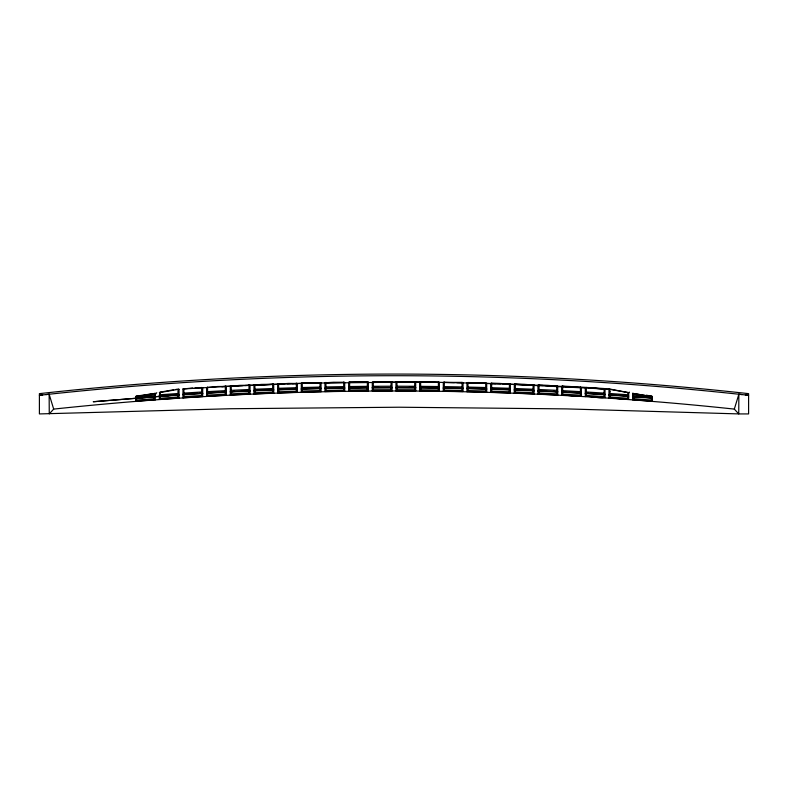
<?xml version="1.0" encoding="UTF-8"?>
<svg xmlns="http://www.w3.org/2000/svg" width="788" height="788" viewBox="0 0 788 788"><rect width="100%" height="100%" fill="white"/><g stroke="black" fill="none" stroke-linecap="round" stroke-linejoin="round"><path stroke-width="1.18" d="M137.664 397.516L135.644 398.275L135.644 401.259L155.364 399.723L154.842 396.482M135.644 397.92L136.176 396.128L155.364 393.35L155.364 396.394L135.644 397.92L136.531 396.394A1.3 0.492 -4 0 0 136.186 396.128M154.31 396.748L154.31 398.698L155.364 399.723M155.364 396.394L154.33 394.601M171.321 395.005L177.989 394.542L179.034 395.064L179.034 398.038L159.314 399.427L159.314 396.453L162.446 395.635M179.034 394.709C177.546 393.872 177.586 389.173 179.034 389.233L179.034 394.709L159.314 396.098L159.856 392.188L173.764 389.735M160.22 395.793L160.22 398.265L159.314 399.427M160.23 394.67L160.151 393.271M177.989 394.542L177.98 397.014L179.034 398.038M199.433 393.173L202.693 393.567L202.693 396.541L182.974 397.782L182.974 394.798L183.899 394.148L192.774 393.576M195 387.824L202.693 387.735L202.693 393.212L182.974 394.453L182.974 388.976L192.784 387.962M183.899 394.148L183.899 396.62L182.974 397.782M182.974 394.453L183.899 393.104L183.899 388.848M201.659 393.035L201.659 395.507L202.693 396.541M202.693 393.212L201.659 391.991L201.659 387.42M206.643 396.305L206.643 393.33L207.569 392.68L207.569 395.152L206.643 396.305L226.363 395.212L226.363 392.237L223.112 391.823M206.643 392.976L206.643 387.509L217.567 386.504L226.363 386.416L226.363 391.882L206.643 392.976L207.569 391.636L207.579 387.066M226.363 395.212L225.329 394.167L225.329 391.705M226.363 391.882L225.329 390.651L225.338 386.09M242.34 390.848L248.998 390.543L250.032 391.084L250.032 394.059L230.313 395.005L230.313 392.03L234.578 391.232M230.313 391.685L230.313 386.209L240.123 385.342L250.032 385.263L250.032 390.74L230.313 391.685L231.248 390.346L231.248 385.785M230.313 395.005L231.239 393.862L231.248 391.4M250.032 394.059L248.998 393.015L248.998 390.543M250.032 390.74L249.008 389.499L249.008 384.928M273.692 393.084L272.678 392.03L272.678 389.558L273.692 390.109L273.692 393.084L253.972 393.882L253.972 390.907L254.918 390.277M253.972 390.562L253.972 385.096L261.577 384.386L273.692 384.288L273.692 389.764L253.972 390.562L254.918 389.233L254.918 384.672M253.972 393.882L254.918 392.749L254.918 390.493M273.692 389.764L272.678 388.514L272.678 383.953M297.362 392.286L296.347 391.212L296.347 388.75L297.362 389.311L297.362 392.286L277.642 392.936L277.642 389.961L278.597 389.341M277.642 389.617L277.642 384.15L288.585 383.392L297.362 383.49L297.362 388.957L277.642 389.617L278.597 388.297L278.597 383.736M277.642 392.936L278.588 391.803L278.588 389.656M297.362 388.957L296.347 387.706L296.347 383.145M301.311 392.168L301.311 389.193L302.267 388.573L310.029 388.366L320.026 388.12L321.031 388.681L321.031 391.656L301.311 392.168L302.267 391.045L302.267 388.573M301.311 388.839L301.311 383.372L311.142 382.732L321.031 382.869L321.031 388.336L301.311 388.839L302.267 387.529L302.267 382.968M321.031 391.656L320.017 390.582L320.026 388.12M321.031 388.336L320.026 387.075L320.026 382.515M340.367 387.716L344.691 388.228L344.691 391.203L324.971 391.567L324.971 388.592L325.818 388.06M324.971 388.248L324.971 382.781L333.708 382.229L344.691 382.416L344.691 387.883L324.971 388.248L325.936 386.947L325.936 382.377M324.971 391.567L325.936 390.454L325.936 388.09M344.691 391.203L343.696 390.129L343.696 387.657M344.691 387.883L343.696 386.613L343.696 382.052M348.641 391.144L348.641 388.179L349.616 387.568L358.491 387.46L367.366 387.371L368.36 387.952L368.36 390.927L348.641 391.144L349.616 390.04L349.616 387.568M348.641 387.824L349.616 386.524L349.616 381.963L358.491 381.855L368.36 382.141L368.36 387.607L348.641 387.824L348.641 382.357L349.616 381.963M368.36 390.927L367.366 389.843L367.366 387.371M368.36 387.607L367.366 386.327L367.366 381.766M391.104 387.302L392.03 387.854L392.03 390.828L372.31 390.897L372.31 387.923L373.285 387.332L378.831 387.302M372.31 390.897L373.285 389.794L373.285 387.332M372.31 387.578L373.285 386.287L373.285 381.727L379.944 381.688L392.03 382.042L392.03 387.509L372.31 387.578L372.31 382.111L373.285 381.727M391.045 381.658L391.045 386.219L392.03 387.509M409.169 387.302L414.715 387.332L415.69 387.923L415.69 390.897L395.97 390.828L395.97 387.854L396.896 387.302M415.69 382.111L415.69 387.578L395.97 387.509L395.97 382.042L396.955 381.658L439.359 382.357L439.359 387.824L419.64 387.607L419.64 382.141L420.634 381.766L439.359 382.357M395.97 390.828L396.955 389.735L396.955 387.263M419.64 387.952L419.64 390.927L439.359 391.144L439.359 388.179L438.384 387.568L420.634 387.371L419.64 387.952L439.359 388.179M462.064 388.09L462.064 390.454L463.029 391.567L443.309 391.203L443.309 388.228L447.633 387.716M443.309 382.416L443.309 387.883L463.029 388.248L463.029 382.781L462.064 382.377L443.309 382.416L454.4 382.604M463.029 391.478L463.029 388.592L462.182 388.06M490.638 392.286L491.653 391.212L491.653 388.75L490.638 389.311L490.638 392.286L510.358 392.936L510.358 389.961L509.403 389.341M553.422 391.232L557.687 392.03L557.687 395.005L537.968 394.059L537.968 391.084L539.002 390.543L545.66 390.848M628.686 392.67L628.686 396.098L608.966 394.709L608.966 389.233L609.567 388.976L628.686 392.67L609.173 389.252L609.548 388.898L609.951 391.35M650.336 397.516L652.356 398.275L652.356 401.259L632.636 399.723L632.636 396.738L638.132 396.561M652.356 396.699L632.636 393.35L632.636 396.394L652.356 397.92L651.824 396.128L646.249 395.192M135.644 401.259L136.551 400.087L136.551 397.605M231.239 393.862L248.998 393.015M652.356 397.92L651.449 396.531A1.891 0.719 0 0 1 651.804 396.128M45.901 394.581L49.142 394.236A3220.142 3220.142 0 0 1 738.858 394.236L738.74 413.927L748.6 413.927L748.6 393.645A3221.787 3221.787 0 0 0 39.4 393.645L39.4 413.927L230.254 408.736L399.171 407.219L566.365 408.893L738.74 413.907L734.386 409.169M627.849 393.271L627.77 394.749L628.686 396.098M734.386 408.893L738.858 394.236L742.099 394.581M159.314 396.098L160.23 394.749L177.989 393.498M395.97 387.509L396.955 386.219L396.955 381.658M419.64 387.607L420.634 386.327L420.634 381.766M443.309 387.883L444.304 386.613L444.304 382.052M466.969 388.336L467.974 387.075L467.974 382.515L476.858 382.732L486.689 383.372L486.689 388.839L466.969 388.336L466.969 382.869L467.974 382.515M490.638 388.957L491.653 387.706L491.653 383.145L499.415 383.392L510.358 384.15L510.358 389.617L490.638 388.957L490.638 383.49L491.653 383.145M514.308 389.764L515.322 388.514L515.322 383.953L524.197 384.298L534.028 385.096L534.028 390.562L514.308 389.764L514.308 384.288L515.322 383.953M537.968 390.74L538.992 389.499L538.992 384.928L547.877 385.342L557.687 386.209L557.687 391.685L537.968 390.74L537.968 385.263L538.992 384.928M561.637 391.882L561.637 386.416L571.497 386.947L581.357 387.509L581.357 392.976L561.637 391.882L562.671 390.651L562.662 386.09L586.341 387.42L604.1 388.533L605.026 388.976L605.026 394.453L585.307 393.212L585.307 387.735M585.307 393.212L586.341 391.991L586.341 387.42M608.966 394.709L610.01 393.498L627.77 394.749M632.636 396.394L633.69 394.502M53.614 409.169L49.26 413.907L49.142 394.236L39.4 395.3L42.65 394.936M419.64 390.927L420.634 389.843L420.634 387.371M443.309 391.203L444.304 390.129L444.304 387.657M466.969 391.656L467.983 390.582L467.974 388.12L477.971 388.366L485.733 388.573L486.689 389.193L486.689 392.168L466.969 391.656L466.969 388.681L467.974 388.12M514.308 393.084L515.322 392.03L515.322 389.558L514.308 390.109L514.308 393.084L534.028 393.882L534.028 390.907L533.082 390.277M537.968 394.059L539.002 393.015L539.002 390.543M581.357 396.305L580.431 395.152L580.431 392.68C586.636 400.087 564.641 393.833 561.637 395.212L562.671 394.167L562.671 391.705L564.888 391.823M595.226 393.576L604.1 394.148C610.089 401.644 588.39 395.123 585.307 396.541L586.341 395.507L586.341 393.035L588.567 393.173M618.895 395.152L627.78 395.793C633.818 403.249 611.744 396.6 608.966 398.038L610.02 397.014L610.01 394.542L616.679 395.005M632.636 399.723L633.69 398.698L633.69 396.226M561.637 395.212L561.637 392.237L562.671 391.705M585.307 396.541L585.307 393.567L586.341 393.035M608.966 398.038L608.966 395.064L610.01 394.542M561.637 386.416L562.662 386.09M176.039 389.331L178.827 389.252L159.314 392.67M155.364 393.35L135.644 396.699M135.644 398.275L93.23 401.742L179.014 394.818L138.107 398.078M136.551 396.561L154.31 395.182M136.551 400.087L154.31 398.698M140.569 397.881L155.364 396.738M144.322 396.994L147.651 396.738M159.314 396.453L179.034 395.064M160.22 398.265L177.98 397.014M164.662 395.468L169.105 395.152M182.974 388.976L226.363 386.416M183.899 393.104L201.659 391.991M182.974 394.798L202.693 393.567M183.899 396.62L201.659 395.507M196.104 393.37L197.217 393.301M207.569 391.636L225.329 390.651M206.643 393.33L226.363 392.237M207.569 395.152L225.329 394.167M208.682 392.621L210.898 392.493M212.011 392.434L218.67 392.06M230.313 386.209L235.238 385.962M231.248 390.346L249.008 389.499M230.313 392.03L250.032 391.084M242.635 385.608L221.664 386.622L283.808 383.933M245.098 385.49L307.803 383.155L411.996 382.091M248.801 385.322L250.032 385.263M253.972 385.096L273.692 384.288M254.918 389.233L272.678 388.514M256.031 390.227L269.348 389.686M253.972 390.907L273.692 390.109M254.918 392.749L272.678 392.03M277.642 389.961L297.362 389.311M278.597 388.297L296.347 387.706M280.814 389.262L291.905 388.888M278.588 391.803L296.347 391.212M287.502 383.805L307.803 383.155M292.437 383.648L297.362 383.49M301.311 383.372L321.031 382.869M302.267 387.529L320.026 387.075M301.311 389.193L321.031 388.681M302.267 391.045L320.017 390.582M324.971 382.781L344.691 382.416M324.971 388.592L344.691 388.228M325.936 386.947L343.696 386.613M325.936 390.454L343.696 390.129M332.595 387.854L334.821 387.814M348.641 382.357L368.36 382.141M349.616 386.524L367.366 386.327M348.641 388.179L368.36 387.952M349.616 390.04L367.366 389.843M373.285 386.287L391.045 386.219M372.31 387.923L392.03 387.854M373.285 389.794L391.045 389.735L392.03 390.828M374.773 382.101L437.104 382.288L500.498 383.805M379.698 382.072L392.03 382.042M395.97 382.042L407.061 382.062M396.955 386.219L414.715 386.287L415.69 387.578M395.97 387.854L415.69 387.923M396.955 389.735L414.715 389.794L415.69 390.897M420.634 386.327L438.384 386.524L439.359 387.824M420.634 389.843L438.384 390.04L439.359 391.144M443.309 388.228L463.029 388.592M444.304 386.613L462.064 386.947L463.029 388.248M444.304 390.129L462.064 390.454M453.179 387.814L455.405 387.854M456.863 382.653L463.029 382.781M466.969 382.869L486.689 383.372M467.974 387.075L485.733 387.529L486.689 388.839M466.969 388.681L486.689 389.193M467.983 390.582L485.733 391.045L486.689 392.168M490.638 383.49L495.563 383.648M491.653 387.706L509.403 388.297L510.358 389.617M490.638 389.311L510.358 389.961M496.095 388.888L507.186 389.262M491.653 391.212L509.412 391.803L510.358 392.936M480.197 383.155L542.902 385.49M502.961 383.884L609.36 389.223L589 387.962M507.896 384.061L510.358 384.15M514.308 384.288L534.028 385.096M515.322 388.514L533.082 389.233L534.028 390.562M514.308 390.109L534.028 390.907M515.322 392.03L533.082 392.749L534.028 393.882M518.652 389.686L531.969 390.227M537.968 385.263L539.199 385.322M538.992 389.499L556.752 390.346L557.687 391.685M537.968 391.084L557.687 392.03M539.002 393.015L556.761 393.862L557.687 395.005M566.336 386.622L545.365 385.608M551.531 385.903L557.687 386.209M562.671 390.651L580.431 391.636L581.357 392.976M561.637 392.237L581.357 393.33M562.671 394.167L580.431 395.152M569.33 392.06L575.989 392.434M577.102 392.493L579.318 392.621M586.341 391.991L604.1 393.104L605.026 394.453M585.307 393.567L605.026 394.798M586.341 395.507L604.1 396.62L605.026 397.782M590.783 393.301L591.896 393.37M593.935 388.267L605.026 388.976M608.966 395.064L628.686 396.453M610.02 397.014L627.78 398.265L628.686 399.427M633.69 395.182L651.449 396.561M632.636 396.738L652.356 398.275M633.69 398.698L651.449 400.087L652.356 401.259M640.349 396.738L648.12 397.339M738.858 394.236L748.6 395.3L745.35 394.936M644.909 395.448L632.636 393.35M49.142 394.236L53.614 408.893M609.961 391.39L610.01 393.31M651.449 400.087L651.449 397.605M604.1 396.6L604.1 394.148M627.78 395.793L627.78 398.265M604.1 388.533L604.1 393.104M580.421 387.066L580.431 391.636M556.752 385.785L556.752 390.346M556.752 391.4L556.761 393.862M533.082 384.672L533.082 389.233M533.082 390.493L533.082 392.749M509.403 383.736L509.403 388.297M509.412 389.656L509.412 391.803M485.733 382.968L485.733 387.529M485.733 388.573L485.733 391.045M462.064 382.377L462.064 386.947M438.384 390.04L438.384 387.568M414.715 389.794L414.715 387.332M438.384 381.963L438.384 386.524M414.715 381.727L414.715 386.287M391.045 387.263L391.045 389.735M160.417 392.247A22.202 9.161 8 0 1 160.338 393.301M155.541 394.305A14.036 5.033 -24 0 1 156.782 392.69M628.676 393.143A22.202 8.619 -16.4 0 1 629.297 392.06M53.663 409.1A3204.875 3204.875 0 0 1 734.337 409.1"/></g></svg>
